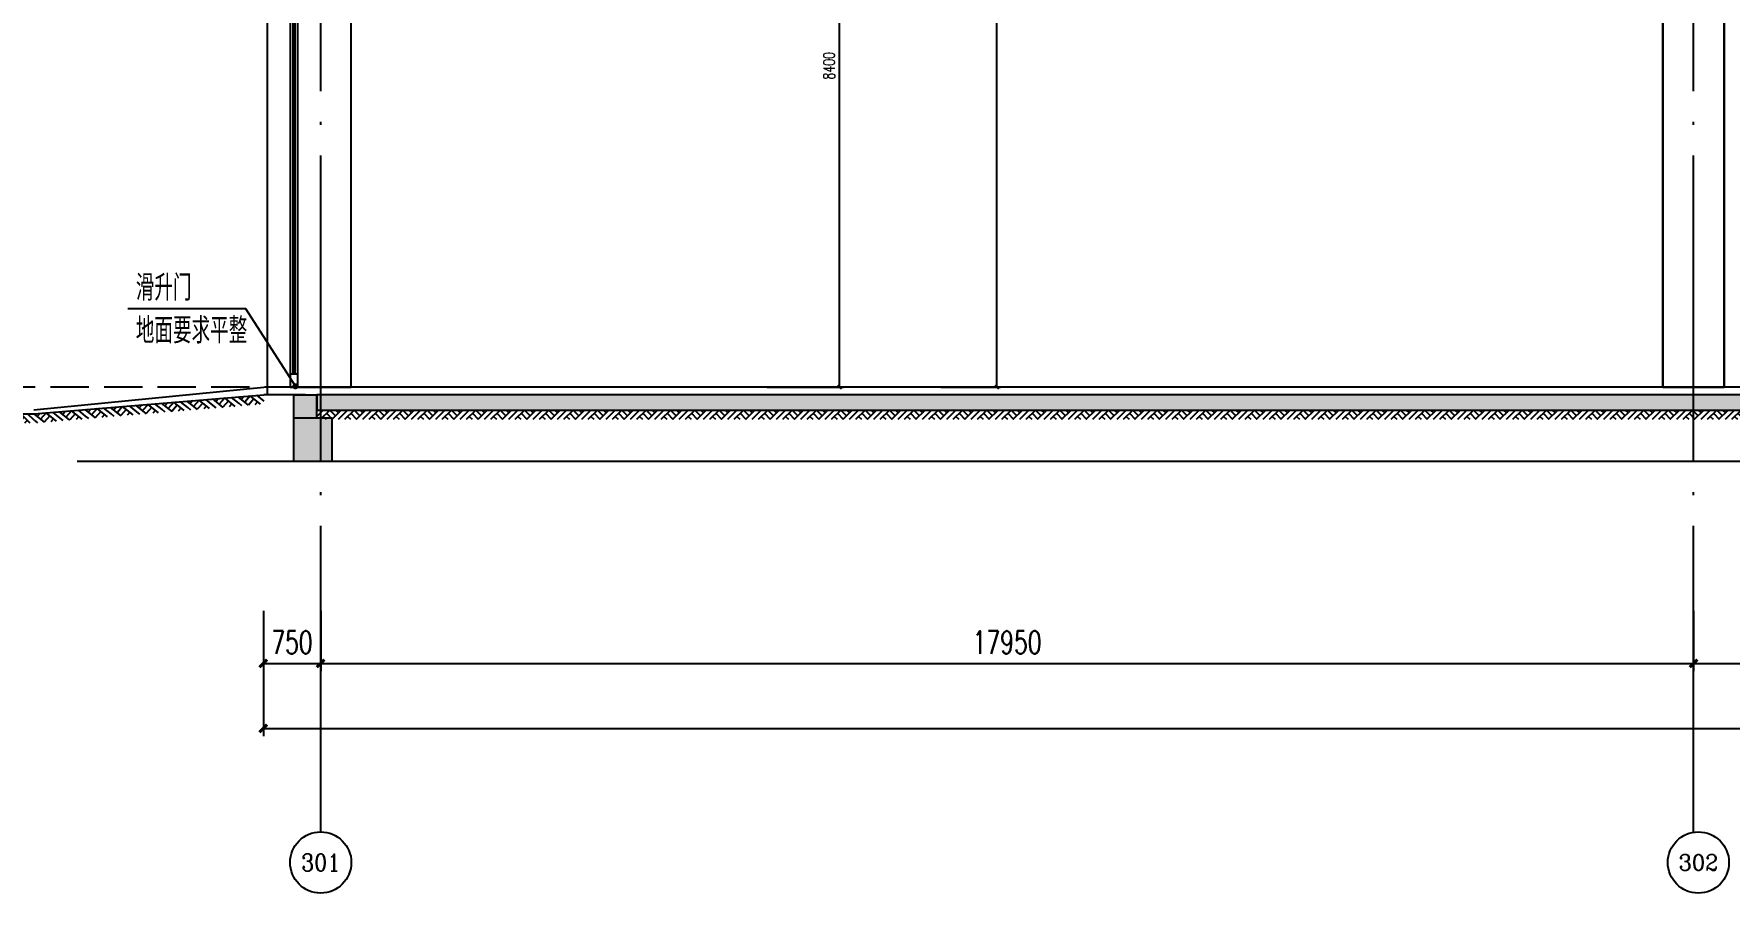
# Model space of a CAD drawing. Extents: x -1899985 to -450366, y 556196 to 2151267.
# Drawn here: x -676970 to -654804, y 561644 to 572874 of the extents above; entities that cross this region are included whole.
import ezdxf
from ezdxf.enums import TextEntityAlignment as Align

# ---------------------------------------------------------------- set-up
doc = ezdxf.new("R2010")
doc.units = 0
doc.header["$LTSCALE"] = 1000
doc.header["$MEASUREMENT"] = 0
doc.linetypes.add('__DASH', pattern=[0.35, 0.25, -0.1])
doc.linetypes.add('DOTE', pattern=[2.42, 2, -0.2, 0.02, -0.2])
doc.layers.get('Defpoints').update_dxf_attribs({"color": 210})
for name, color, linetype in [('A-AXIS-D', 1, 'Continuous'), ('A-AXIS-DOTE', 14, 'DOTE'), ('A-AXIS-SYMB', 3, 'Continuous'), ('A-HATCH-1', 252, 'Continuous'), ('A-HATCH-2', 251, 'Continuous'), ('A-LIN-V', 9, 'Continuous'), ('A-WINDOW', 140, 'Continuous'), ('AS-COLN', 6, 'Continuous'), ('AS-WALL', 40, 'Continuous'), ('COLUMN', 9, 'Continuous'), ('PUB_HATCH', 8, 'Continuous'), ('PUB_TEXT', 7, 'Continuous')]:
    doc.layers.add(name, color=color, linetype=linetype)
doc.styles.add('_TCH_AXIS', font='COMPLEX', dxfattribs={"bigfont": 'GBCBIG'})
doc.styles.add('_TCH_DIM', font='SIMPLEX', dxfattribs={"bigfont": 'GBCBIG'})
doc.styles.add('_TCH_DIM_T3', font='SIMPLEX', dxfattribs={"width": 0.705882, "bigfont": 'GBCBIG'})
doc.styles.add('A-DIM_T3', font='SIMPLEX', dxfattribs={"width": 0.705882, "bigfont": 'GBCBIG'})
doc.dimstyles.new('_TCH_ARCH&&50', dxfattribs={"dimtxt": 148.75, "dimasz": 50, "dimexe": 50, "dimexo": 50, "dimgap": 63.125, "dimtad": 1, "dimdec": 0, "dimzin": 0, "dimdsep": 46, "dimtxsty": '_TCH_DIM_T3', "dimblk": 'ARCHTICK', "dimcen": 0.09, "dimclrt": 7, "dimazin": 2, "dimtfac": 1, "dimtdec": 0, "dimtix": 1, "dimtmove": 2, "dimatfit": 3, "dimfxl": 0, "dimtolj": 1, "dimtzin": 0, "dimarcsym": 0})
doc.dimstyles.new('A-DIM&&100', dxfattribs={"dimtxt": 297.5, "dimasz": 100, "dimexe": 100, "dimexo": 100, "dimgap": 126.25, "dimtad": 1, "dimdec": 0, "dimzin": 0, "dimdsep": 46, "dimtxsty": 'A-DIM_T3', "dimblk": 'ARCHTICK', "dimcen": 0.09, "dimclrt": 7, "dimazin": 2, "dimtfac": 1, "dimtdec": 0, "dimtix": 1, "dimtmove": 2, "dimatfit": 3, "dimfxl": 0, "dimtolj": 1, "dimtzin": 0, "dimarcsym": 0})

# ---------------------------------------------------------------- blocks, each defined once
blk = doc.blocks.new('w432424324')
at = {"layer": 'COLUMN'}
for points in [[(-769154.7, 584057.5), (-769154.7, 568257.5), (-768354.7, 568257.5), (-768354.7, 584057.5)], [(-750404.7, 584057.5), (-750404.7, 568257.5), (-751204.7, 568257.5), (-751204.7, 584057.5)]]:
    blk.add_lwpolyline(points, close=True, dxfattribs=at)
blk = doc.blocks.new('e54645')
at = {"layer": 'A-LIN-V'}
blk.add_line((-1138545, 572427), (-1138545, 567457, 0), dxfattribs=at)
at = {"layer": 'A-WINDOW'}
for points in [[(-1138245, 572257), (-1138245, 567627)], [(-1138210, 572257), (-1138210, 567627)], [(-1138245, 567627), (-1138245, 567627), (-1138245, 567457), (-1138145, 567457), (-1138145, 567627), (-1138245, 567627)]]:
    blk.add_lwpolyline(points, dxfattribs=at)
at = {"layer": 'A-WINDOW', "elevation": 0}
for points in [[(-1138180, 567627), (-1138180, 572257)], [(-1138145, 567627), (-1138145, 572257)]]:
    blk.add_lwpolyline(points, dxfattribs=at)
at = {"layer": 'COLUMN'}
blk.add_lwpolyline([(-1138245, 582457), (-1138245, 567627)], dxfattribs=at)
blk = doc.blocks.new('_ArchTick')
at = {"color": 0, "linetype": 'ByBlock', "const_width": 0.4}
blk.add_lwpolyline([(-0.5, -0.5), (0.5, 0.5)], dxfattribs=at)
blk = doc.blocks.new('*D102')
at = {"layer": 'A-LIN-V', "color": 0, "lineweight": -2}
for p, q in [((-665110, 580137), (-664330, 580137)), ((-664380, 568257), (-664380, 580137)), ((-665110, 568257), (-664330, 568257))]:
    blk.add_line(p, q, dxfattribs=at)
at = {"layer": 'Defpoints', "color": 0}
for p in [(-665160, 580137), (-664380, 580137), (-665160, 568257)]:
    blk.add_point(p, dxfattribs=at)
at = {"layer": 'A-LIN-V', "color": 0, "lineweight": -2, "xscale": 50, "yscale": 50, "zscale": 50}
for p, rotation in [((-664380, 580137), 90), ((-664380, 568257), 270)]:
    blk.add_blockref('_ArchTick', p, dxfattribs=dict(at, rotation=rotation))
at = {"layer": 'A-LIN-V', "color": 7, "insert": (-664517, 574197), "char_height": 148.8, "attachment_point": 5, "rotation": 90, "style": '_TCH_DIM_T3'}
blk.add_mtext('\\A1;11880', dxfattribs=at)
blk = doc.blocks.new('*D103')
at = {"layer": 'A-LIN-V', "color": 0, "lineweight": -2}
for p, q in [((-667381, 576657), (-666386, 576657)), ((-666436, 568257), (-666436, 576657)), ((-667381, 568257), (-666386, 568257))]:
    blk.add_line(p, q, dxfattribs=at)
at = {"layer": 'Defpoints', "color": 0}
for p in [(-667431, 576657), (-666436, 576657), (-667431, 568257)]:
    blk.add_point(p, dxfattribs=at)
at = {"layer": 'A-LIN-V', "color": 0, "lineweight": -2, "xscale": 50, "yscale": 50, "zscale": 50}
for p, rotation in [((-666436, 576657), 90), ((-666436, 568257), 270)]:
    blk.add_blockref('_ArchTick', p, dxfattribs=dict(at, rotation=rotation))
at = {"layer": 'A-LIN-V', "color": 7, "insert": (-666573, 572457), "char_height": 148.8, "attachment_point": 5, "rotation": 90, "style": '_TCH_DIM_T3'}
blk.add_mtext('\\A1;8400', dxfattribs=at)
blk = doc.blocks.new('*D380')
at = {"layer": 'A-AXIS-D', "color": 0, "lineweight": -2}
for p, q in [((-673970, 565332), (-673970, 563696)), ((-600620, 565332), (-600620, 563696)), ((-673970, 563796), (-600620, 563796))]:
    blk.add_line(p, q, dxfattribs=at)
at = {"layer": 'Defpoints', "color": 0}
for p in [(-673970, 565432), (-600620, 565432), (-600620, 563796)]:
    blk.add_point(p, dxfattribs=at)
at = {"layer": 'A-AXIS-D', "color": 0, "lineweight": -2, "xscale": 100, "yscale": 100, "zscale": 100, "rotation": 180}
blk.add_blockref('_ArchTick', (-673970, 563796), dxfattribs=at)
at = {"layer": 'A-AXIS-D', "color": 0, "lineweight": -2, "xscale": 100, "yscale": 100, "zscale": 100}
blk.add_blockref('_ArchTick', (-600620, 563796), dxfattribs=at)
at = {"layer": 'A-AXIS-D', "color": 7, "insert": (-637295, 564071), "char_height": 297.5, "attachment_point": 5, "style": 'A-DIM_T3'}
blk.add_mtext('\\A1;73350', dxfattribs=at)
blk = doc.blocks.new('*D444')
at = {"layer": 'A-AXIS-D', "color": 0, "lineweight": -2}
for p, q in [((-655270, 565332), (-655270, 564546)), ((-637320, 565332), (-637320, 564546)), ((-655270, 564646), (-637320, 564646))]:
    blk.add_line(p, q, dxfattribs=at)
at = {"layer": 'Defpoints', "color": 0}
for p in [(-655270, 565432), (-637320, 565432), (-637320, 564646)]:
    blk.add_point(p, dxfattribs=at)
at = {"layer": 'A-AXIS-D', "color": 0, "lineweight": -2, "xscale": 100, "yscale": 100, "zscale": 100, "rotation": 180}
blk.add_blockref('_ArchTick', (-655270, 564646), dxfattribs=at)
at = {"layer": 'A-AXIS-D', "color": 0, "lineweight": -2, "xscale": 100, "yscale": 100, "zscale": 100}
blk.add_blockref('_ArchTick', (-637320, 564646), dxfattribs=at)
at = {"layer": 'A-AXIS-D', "color": 7, "insert": (-646295, 564921), "char_height": 297.5, "attachment_point": 5, "style": 'A-DIM_T3'}
blk.add_mtext('\\A1;17950', dxfattribs=at)
blk = doc.blocks.new('*D445')
at = {"layer": 'A-AXIS-D', "color": 0, "lineweight": -2}
for p, q in [((-673220, 565332), (-673220, 564546)), ((-655270, 565332), (-655270, 564546)), ((-673220, 564646), (-655270, 564646))]:
    blk.add_line(p, q, dxfattribs=at)
at = {"layer": 'Defpoints', "color": 0}
for p in [(-673220, 565432), (-655270, 565432), (-655270, 564646)]:
    blk.add_point(p, dxfattribs=at)
at = {"layer": 'A-AXIS-D', "color": 0, "lineweight": -2, "xscale": 100, "yscale": 100, "zscale": 100, "rotation": 180}
blk.add_blockref('_ArchTick', (-673220, 564646), dxfattribs=at)
at = {"layer": 'A-AXIS-D', "color": 0, "lineweight": -2, "xscale": 100, "yscale": 100, "zscale": 100}
blk.add_blockref('_ArchTick', (-655270, 564646), dxfattribs=at)
at = {"layer": 'A-AXIS-D', "color": 7, "insert": (-664245, 564921), "char_height": 297.5, "attachment_point": 5, "style": 'A-DIM_T3'}
blk.add_mtext('\\A1;17950', dxfattribs=at)
blk = doc.blocks.new('*D446')
at = {"layer": 'A-AXIS-D', "color": 0, "lineweight": -2}
for p, q in [((-673970, 565332), (-673970, 564546)), ((-673220, 565332), (-673220, 564546)), ((-673970, 564646), (-673220, 564646))]:
    blk.add_line(p, q, dxfattribs=at)
at = {"layer": 'Defpoints', "color": 0}
for p in [(-673970, 565432), (-673220, 565432), (-673220, 564646)]:
    blk.add_point(p, dxfattribs=at)
at = {"layer": 'A-AXIS-D', "color": 0, "lineweight": -2, "xscale": 100, "yscale": 100, "zscale": 100, "rotation": 180}
blk.add_blockref('_ArchTick', (-673970, 564646), dxfattribs=at)
at = {"layer": 'A-AXIS-D', "color": 0, "lineweight": -2, "xscale": 100, "yscale": 100, "zscale": 100}
blk.add_blockref('_ArchTick', (-673220, 564646), dxfattribs=at)
at = {"layer": 'A-AXIS-D', "color": 7, "insert": (-673595, 564921), "char_height": 297.5, "attachment_point": 5, "style": 'A-DIM_T3'}
blk.add_mtext('\\A1;750', dxfattribs=at)
blk = doc.blocks.new('$LinePat$素土夯实')
at = {"color": 0}
for p, q in [((0, -210), (210, 0)), ((120, -300), (420, 0)), ((420, 0), (608, -188)), ((495, -300), (795, 0)), ((615, 0), (705, -90)), ((210, -210), (300, -300)), ((315, -105), (502, -293)), ((705, -300), (795, -210))]:
    blk.add_line(p, q, dxfattribs=at)

msp = doc.modelspace()

# ---------------------------------------------------------------- hatches: boundary and pattern name
at = {"layer": 'A-HATCH-1'}
h = msp.add_hatch(dxfattribs=at)
h.set_pattern_fill('混凝土', color=256, scale=50)
h.set_pattern_definition([(50, (0, 0), (358.63009, -31.37607), [37.5, -412.5]), (355, (0, 0), (-69.37567, 376.09607), [30, -330]), (100.4514, (29.9, -2.6), (289.25469, 344.71977), [31.8701, -350.57106]), (46.1842, (0, 100), (533.62052, -82.7595), [56.25, -618.75]), (96.6356, (44.47, 93.1), (467.33135, 487.05894), [47.80514, -525.8565]), (351.1842, (0, 100), (467.33097, 487.0593), [45, -495]), (21, (50, 75), (298.45353, -201.30945), [37.5, -412.5]), (326, (50, 75), (121.65767, 362.57502), [30, -330]), (71.4514, (74.87, 58.22), (420.11131, 161.26525), [31.8701, -350.57106]), (37.5, (0, 0), (6.079928, 166.446927), [0, -326, 0, -335, 0, -331.25]), (7.5, (0, 0), (131.53477, 197.205856), [0, -191, 0, -318.5, 0, -126.25]), (327.5, (-111.5, 0), (266.911218, -11.277436), [0, -125, 0, -390, 0, -517.5]), (317.5, (-161.5, 0), (291.593085, 50.05249), [0, -162.5, 0, -259, 0, -367.5])])
h.paths.add_polyline_path([(-601365.9, 567957.5), (-601365.9, 568157.5), (-673270, 568157.5), (-673270, 567957.5)])
at = {"layer": 'PUB_HATCH'}
for points in [[(-673270, 567857.5), (-673270, 568157.5), (-673570, 568157.5), (-673570, 567857.5)], [(-673070, 567290), (-673070, 567856.9), (-673570, 567856.9), (-673570, 567290)]]:
    msp.add_hatch(color=256, dxfattribs=at).paths.add_polyline_path(points)

# ---------------------------------------------------------------- linework, layer by layer
at = {"layer": 'A-AXIS-D'}
for centre in [(-673220, 562043.9), (-655205.7, 562043.9)]:
    msp.add_circle(centre, 400, dxfattribs=at)
at = {"layer": 'A-AXIS-DOTE', "ltscale": 2}
for p, q in [((-673220, 562443.9), (-673220, 589505.1)), ((-655270, 562443.9), (-655270, 589505.1))]:
    msp.add_line(p, q, dxfattribs=at)
at = {"layer": 'A-AXIS-DOTE', "linetype": '__DASH', "ltscale": 2}
msp.add_line((-590152, 568257.5), (-684013.9, 568257.5), dxfattribs=at)
at = {"layer": 'A-AXIS-SYMB'}
for p, q in [((-674200.6, 569282.3), (-675742.9, 569282.3)), ((-673550.7, 568267.8), (-674200.6, 569282.3))]:
    msp.add_line(p, q, dxfattribs=at)
at = {"layer": 'A-AXIS-SYMB', "const_width": 40}
msp.add_lwpolyline([(-673540, 568251, 1), (-673561.5, 568284.6, 1)], format="xyb", close=True, dxfattribs=at)
at = {"layer": 'A-AXIS-SYMB'}
msp.add_lwpolyline([(-676403.6, 567290), (-638150.7, 567290), (-638074.2, 567500), (-638000.2, 567080), (-637925.7, 567290), (-599672.7, 567290)], dxfattribs=at)
at = {"layer": 'AS-COLN'}
for p, q in [((-673570, 567857.5), (-673570, 568157.5)), ((-673570, 568157.5), (-673270, 568157.5)), ((-673270, 567857.5), (-673270, 568157.5)), ((-673570, 567857.5), (-673270, 567857.5)), ((-673570, 567290), (-673570, 567856.9)), ((-673570, 567856.9), (-673070, 567856.9)), ((-673070, 567290), (-673070, 567856.9)), ((-673570, 567290), (-673070, 567290))]:
    msp.add_line(p, q, dxfattribs=at)
msp.add_lwpolyline([(-601365.9, 567957.5), (-601365.9, 568157.5), (-673270, 568157.5), (-673270, 567957.5)], close=True, dxfattribs=at)
at = {"layer": 'AS-WALL'}
for p, q in [((-673920, 568257.5), (-676970, 567957.5)), ((-673420, 568157.5), (-673965.2, 568157.5))]:
    msp.add_line(p, q, dxfattribs=at)
for points in [[(-684213.9, 567907.5), (-676967.5, 567907.5), (-673965.2, 568157.5)], [(-600720, 568257.5), (-600720, 568257.5), (-673920, 568257.5), (-673920, 568157.5)]]:
    msp.add_lwpolyline(points, dxfattribs=at)

# ---------------------------------------------------------------- block references
at = {"layer": 'A-HATCH-1', "xscale": 0.4002011246148612, "yscale": 0.4, "zscale": 0.4, "rotation": 359.9999999999998}
for p in [(-673270, 567957.5), (-672951.8, 567957.5), (-672633.7, 567957.5), (-672315.5, 567957.5), (-671997.4, 567957.5), (-671679.2, 567957.5), (-671361, 567957.5), (-671042.9, 567957.5), (-670724.7, 567957.5), (-670406.6, 567957.5), (-670088.4, 567957.5), (-669770.2, 567957.5), (-669452.1, 567957.5), (-669133.9, 567957.5), (-668815.8, 567957.5), (-668497.6, 567957.5), (-668179.4, 567957.5), (-667861.3, 567957.5), (-667543.1, 567957.5), (-667225, 567957.5), (-666906.8, 567957.5), (-666588.6, 567957.5), (-666270.5, 567957.5), (-665952.3, 567957.5), (-665634.2, 567957.5), (-665316, 567957.5), (-664997.8, 567957.5), (-664679.7, 567957.5), (-664361.5, 567957.5), (-664043.4, 567957.5), (-663725.2, 567957.5), (-663407, 567957.5), (-663088.9, 567957.5), (-662770.7, 567957.5), (-662452.6, 567957.5), (-662134.4, 567957.5), (-661816.2, 567957.5), (-661498.1, 567957.5), (-661179.9, 567957.5), (-660861.8, 567957.5), (-660543.6, 567957.5), (-660225.4, 567957.5), (-659907.3, 567957.5), (-659589.1, 567957.5), (-659271, 567957.5), (-658952.8, 567957.5), (-658634.6, 567957.5), (-658316.5, 567957.5), (-657998.3, 567957.5), (-657680.2, 567957.5), (-657362, 567957.5), (-657043.8, 567957.5), (-656725.7, 567957.5), (-656407.5, 567957.5), (-656089.4, 567957.5), (-655771.2, 567957.5), (-655453, 567957.5), (-655134.9, 567957.5), (-654816.7, 567957.5)]:
    msp.add_blockref('$LinePat$素土夯实', p, dxfattribs=at)
at = {"layer": 'A-HATCH-2', "xscale": -0.4210598772068046, "yscale": 0.4, "zscale": 0.4, "rotation": 4.760020190664068}
for p in [(-674298.8, 568129.7), (-673965.2, 568157.5), (-676633.9, 567935.2), (-676300.3, 567963), (-675966.7, 567990.8), (-675633.2, 568018.6), (-675299.6, 568046.3), (-674966, 568074.1), (-674632.4, 568101.9)]:
    msp.add_blockref('$LinePat$素土夯实', p, dxfattribs=at)
at = {"layer": 'A-HATCH-2', "xscale": -0.4143179717302979, "yscale": 0.4, "zscale": 0.4}
msp.add_blockref('$LinePat$素土夯实', (-676967.5, 567907.5), dxfattribs=at)
at = {"layer": 'A-LIN-V'}
for p in [(95534.7, 0), (113484.7, 0)]:
    msp.add_blockref('w432424324', p, dxfattribs=at)
at = {"layer": 'AS-COLN'}
msp.add_blockref('e54645', (464625, 800), dxfattribs=at)

# ---------------------------------------------------------------- texts
at = {"layer": 'PUB_TEXT', "style": '_TCH_DIM'}
for s, p in [('滑升门', (-675637.9, 569387.3)), ('地面要求平整', (-675637.9, 568827.3))]:
    msp.add_text(s, height=337.59, dxfattribs=at).set_placement(p)
at = {"layer": 'PUB_TEXT', "style": '_TCH_AXIS'}
for s, height, p, p2 in [('301', 224.46, (-673476.5, 561931.6), (-672963.5, 561931.6)), ('302', 206.28, (-655466, 561940.7), (-654945.4, 561940.7))]:
    msp.add_text(s, height=height, dxfattribs=at).set_placement(p, p2, align=Align.FIT)

# ---------------------------------------------------------------- dimensions: what is measured, and where the dimension line sits
at = {"layer": 'A-AXIS-D'}
for base, p1, p2, angle, picture, middle in [((-600620, 563795.6), (-673970, 565432), (-600620, 565432), 360, '*D380', (-637295, 564070.6)), ((-673220, 564645.6), (-673970, 565432), (-673220, 565432), 0, '*D446', (-673595, 564920.6)), ((-655270, 564645.6), (-673220, 565432), (-655270, 565432), 360, '*D445', (-664245, 564920.6)), ((-637320, 564645.6), (-655270, 565432), (-637320, 565432), 360, '*D444', (-646295, 564920.6))]:
    dim = msp.add_linear_dim(base=base, p1=p1, p2=p2, angle=angle, dimstyle='A-DIM&&100', override={"dimgap": 0}, dxfattribs=at)
    dim.commit()
    dim.dimension.update_dxf_attribs({"geometry": picture, "text_midpoint": middle, "dimtype": 129})
at = {"layer": 'A-LIN-V', "color": 2}
for p1, p2, distance, picture, middle in [((-665160.3, 568257.5), (-665160.3, 580137.5), -780.6, '*D102', (-664517.2, 574197.5)), ((-667431.2, 568257.5), (-667431.2, 576657.4), -995.3, '*D103', (-666573.5, 572457.4))]:
    dim = msp.add_aligned_dim(p1=p1, p2=p2, distance=distance, dimstyle='_TCH_ARCH&&50', dxfattribs=at)
    dim.commit()
    dim.dimension.update_dxf_attribs({"geometry": picture, "text_midpoint": middle})

doc.saveas('drawing.dxf')
